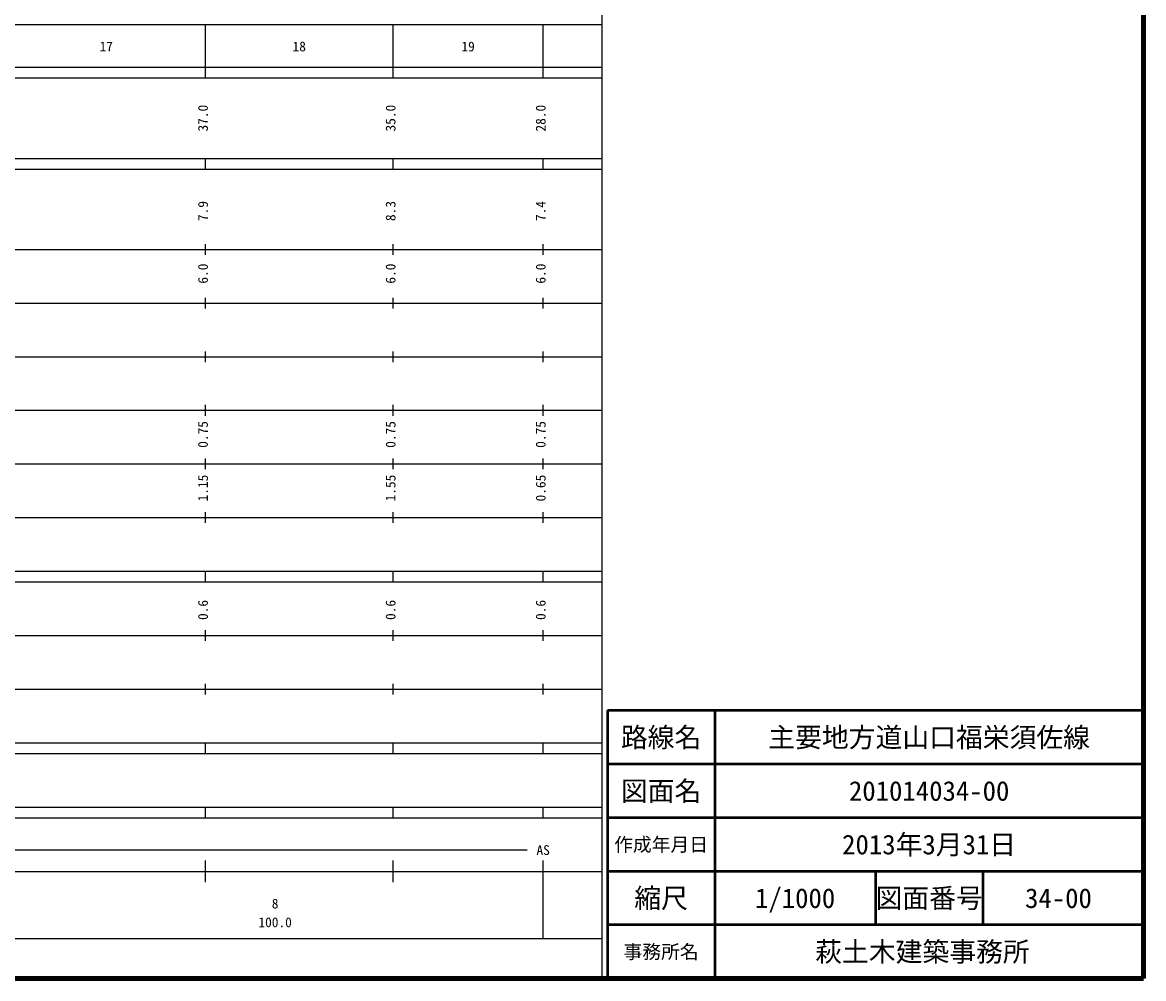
# Model space of a CAD drawing. Units: millimetres on the paper, enlarged 1000 times. Extents: x 40000 to 680000, y 20000 to 380000.
# Drawn here: x 470863 to 680000, y 20000 to 198357 of the extents above; entities that cross this region are included whole.
import ezdxf
from ezdxf.enums import TextEntityAlignment as Align

# ---------------------------------------------------------------- set-up
doc = ezdxf.new("R2010")
doc.units = ezdxf.units.MM
doc.header["$LTSCALE"] = 1000
for name, color, linetype, lineweight in [('M-TTL', 2, 'Continuous', 140), ('M-TTL-BAND', 7, 'Continuous', 25), ('M-TTL-FRAM', 2, 'Continuous', 50), ('M-TTL-LINE', 7, 'Continuous', 50)]:
    doc.layers.add(name, color=color, linetype=linetype, lineweight=lineweight)
doc.layers.add('M-TTL-TXT', color=7, linetype='Continuous')
doc.styles.add('ＭＳ ゴシック', font='')
doc.styles.get('ＭＳ ゴシック').set_extended_font_data('MS Gothic')

msp = doc.modelspace()

# ---------------------------------------------------------------- linework, layer by layer
at = {"layer": 'M-TTL'}
for p, q in [((680000, 20000), (680000, 380000)), ((40000, 20000), (680000, 20000))]:
    msp.add_line(p, q, dxfattribs=at)
at = {"layer": 'M-TTL-BAND'}
for p, q in [((579000, 20000), (579000, 370000)), ((68000, 198000), (579000, 198000)), ((505000, 188000), (505000, 198000)), ((540000, 188000), (540000, 198000)), ((568000, 188000), (568000, 198000)), ((40000, 190000), (579000, 190000)), ((40000, 188000), (579000, 188000)), ((40000, 173000), (579000, 173000)), ((505000, 171000), (505000, 173000)), ((540000, 171000), (540000, 173000)), ((568000, 171000), (568000, 173000)), ((40000, 171000), (579000, 171000)), ((505000, 155000), (505000, 157000)), ((540000, 155000), (540000, 157000)), ((568000, 155000), (568000, 157000)), ((40000, 156000), (579000, 156000)), ((505000, 145000), (505000, 147000)), ((540000, 145000), (540000, 147000)), ((568000, 145000), (568000, 147000)), ((46000, 146000), (579000, 146000)), ((52000, 136000), (579000, 136000)), ((505000, 135000), (505000, 137000)), ((540000, 135000), (540000, 137000)), ((568000, 135000), (568000, 137000)), ((46000, 126000), (579000, 126000)), ((505000, 125000), (505000, 127000)), ((540000, 125000), (540000, 127000)), ((568000, 125000), (568000, 127000)), ((52000, 116000), (579000, 116000)), ((505000, 115000), (505000, 117000)), ((540000, 115000), (540000, 117000)), ((568000, 115000), (568000, 117000)), ((505000, 105000), (505000, 107000)), ((540000, 105000), (540000, 107000)), ((568000, 105000), (568000, 107000)), ((46000, 106000), (579000, 106000)), ((40000, 96000), (579000, 96000)), ((505000, 94000), (505000, 96000)), ((540000, 94000), (540000, 96000)), ((568000, 94000), (568000, 96000)), ((40000, 94000), (579000, 94000)), ((49000, 84000), (579000, 84000)), ((505000, 83000), (505000, 85000)), ((540000, 83000), (540000, 85000)), ((568000, 83000), (568000, 85000)), ((40000, 74000), (579000, 74000)), ((505000, 73000), (505000, 75000)), ((540000, 73000), (540000, 75000)), ((568000, 73000), (568000, 75000)), ((40000, 64000), (579000, 64000)), ((505000, 62000), (505000, 64000)), ((540000, 62000), (540000, 64000)), ((568000, 62000), (568000, 64000)), ((40000, 62000), (579000, 62000)), ((40000, 52000), (579000, 52000)), ((505000, 50000), (505000, 52000)), ((540000, 50000), (540000, 52000)), ((568000, 50000), (568000, 52000)), ((40000, 50000), (579000, 50000)), ((71000, 44000), (565000, 44000)), ((505000, 38000), (505000, 42000)), ((540000, 38000), (540000, 42000)), ((568000, 27500), (568000, 42000)), ((40000, 40000), (579000, 40000)), ((68000, 27500), (579000, 27500))]:
    msp.add_line(p, q, dxfattribs=at)
at = {"layer": 'M-TTL-FRAM'}
for p, q in [((680000, 70000), (580000, 70000)), ((580000, 70000), (580000, 20000))]:
    msp.add_line(p, q, dxfattribs=at)
at = {"layer": 'M-TTL-LINE'}
for p, q in [((600000, 70000), (600000, 20000)), ((680000, 60000), (580000, 60000)), ((680000, 50000), (580000, 50000)), ((680000, 40000), (580000, 40000)), ((630000, 40000), (630000, 30000)), ((650000, 40000), (650000, 30000)), ((680000, 30000), (580000, 30000))]:
    msp.add_line(p, q, dxfattribs=at)

# ---------------------------------------------------------------- texts
at = {"layer": 'M-TTL-BAND', "style": 'ＭＳ ゴシック'}
for s, p in [('17', (486500, 192405)), ('18', (522500, 192405)), ('19', (554000, 192405)), ('AS', (568000, 42500)), ('8', (518000, 32523)), ('100.0', (518000, 29033))]:
    msp.add_text(s, height=1833, dxfattribs=at).set_placement(p, align=Align.BOTTOM_CENTER)
for s, p in [('37.0', (506000, 180500)), ('35.0', (541000, 180500)), ('28.0', (569000, 180500)), ('7.9', (506000, 163174)), ('8.3', (541000, 163174)), ('7.4', (569000, 163174)), ('6.0', (506000, 151500)), ('6.0', (541000, 151500)), ('6.0', (569000, 151500)), ('0.75', (506000, 121500)), ('0.75', (541000, 121500)), ('0.75', (569000, 121500)), ('1.15', (506000, 111500)), ('1.55', (541000, 111500)), ('0.65', (569000, 111500)), ('0.6', (506000, 88764)), ('0.6', (541000, 88764)), ('0.6', (569000, 88764))]:
    msp.add_text(s, height=1833, rotation=90, dxfattribs=at).set_placement(p, align=Align.BOTTOM_CENTER)
at = {"layer": 'M-TTL-TXT', "style": 'ＭＳ ゴシック'}
for s, height, p in [('路線名', 3666, (590000, 65000)), ('路線名', 3666, (590000, 65000)), ('主要地方道山口福栄須佐線', 3666, (640000, 65000)), ('図面名', 3666, (590000, 55000)), ('図面名', 3666, (590000, 55000)), ('201014034-00', 3666, (640000, 55000)), ('作成年月日', 2566, (590000, 45000)), ('作成年月日', 2566, (590000, 45000)), ('2013年3月31日', 3666, (640000, 45000)), ('縮尺', 3666, (590000, 35000)), ('縮尺', 3666, (590000, 35000)), ('1/1000', 3666, (615000, 35000)), ('図面番号', 3666, (640000, 35000)), ('図面番号', 3666, (640000, 35000)), ('34-00', 3666, (664125, 35000)), ('萩土木建築事務所 ', 3666, (640000, 25000)), ('事務所名', 2566, (590000, 25000)), ('事務所名', 2566, (590000, 25000))]:
    msp.add_text(s, height=height, dxfattribs=at).set_placement(p, align=Align.MIDDLE_CENTER)

doc.saveas('drawing.dxf')
